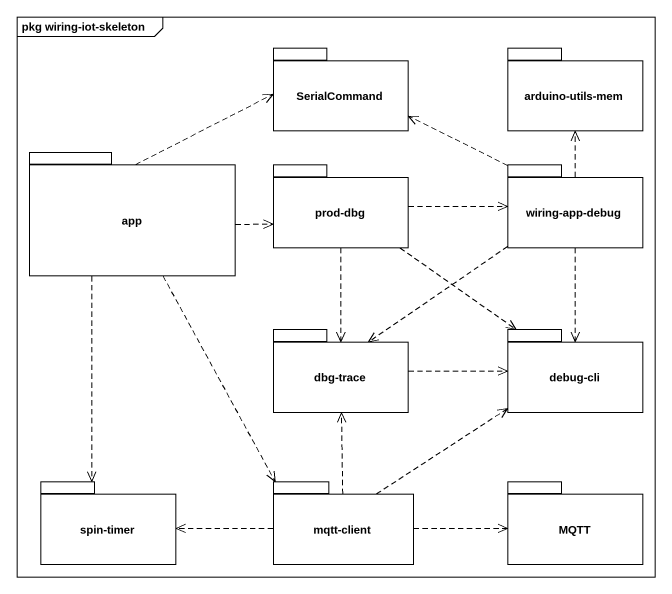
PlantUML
@startuml
mainframe pkg wiring-iot-skeleton
package SerialCommand {
}
package "arduino-utils-mem" as arduino_utils_mem {
}
package app {
}
package "prod-dbg" as prod_dbg {
}
package "wiring-app-debug" as wiring_app_debug {
}
package "dbg-trace" as dbg_trace {
}
package "debug-cli" as debug_cli {
}
package "spin-timer" as spin_timer {
}
package "mqtt-client" as mqtt_client {
}
package MQTT {
}
app .right.> SerialCommand
app .right.> prod_dbg
app ..> spin_timer
app ..> mqtt_client
prod_dbg .right.> wiring_app_debug
prod_dbg ..> dbg_trace
prod_dbg ..> debug_cli
wiring_app_debug .left.> SerialCommand
wiring_app_debug .up.> arduino_utils_mem
wiring_app_debug ..> dbg_trace
wiring_app_debug ..> debug_cli
dbg_trace .right.> debug_cli
mqtt_client .up.> dbg_trace
mqtt_client .up.> debug_cli
mqtt_client .left.> spin_timer
mqtt_client .right.> MQTT
@enduml
